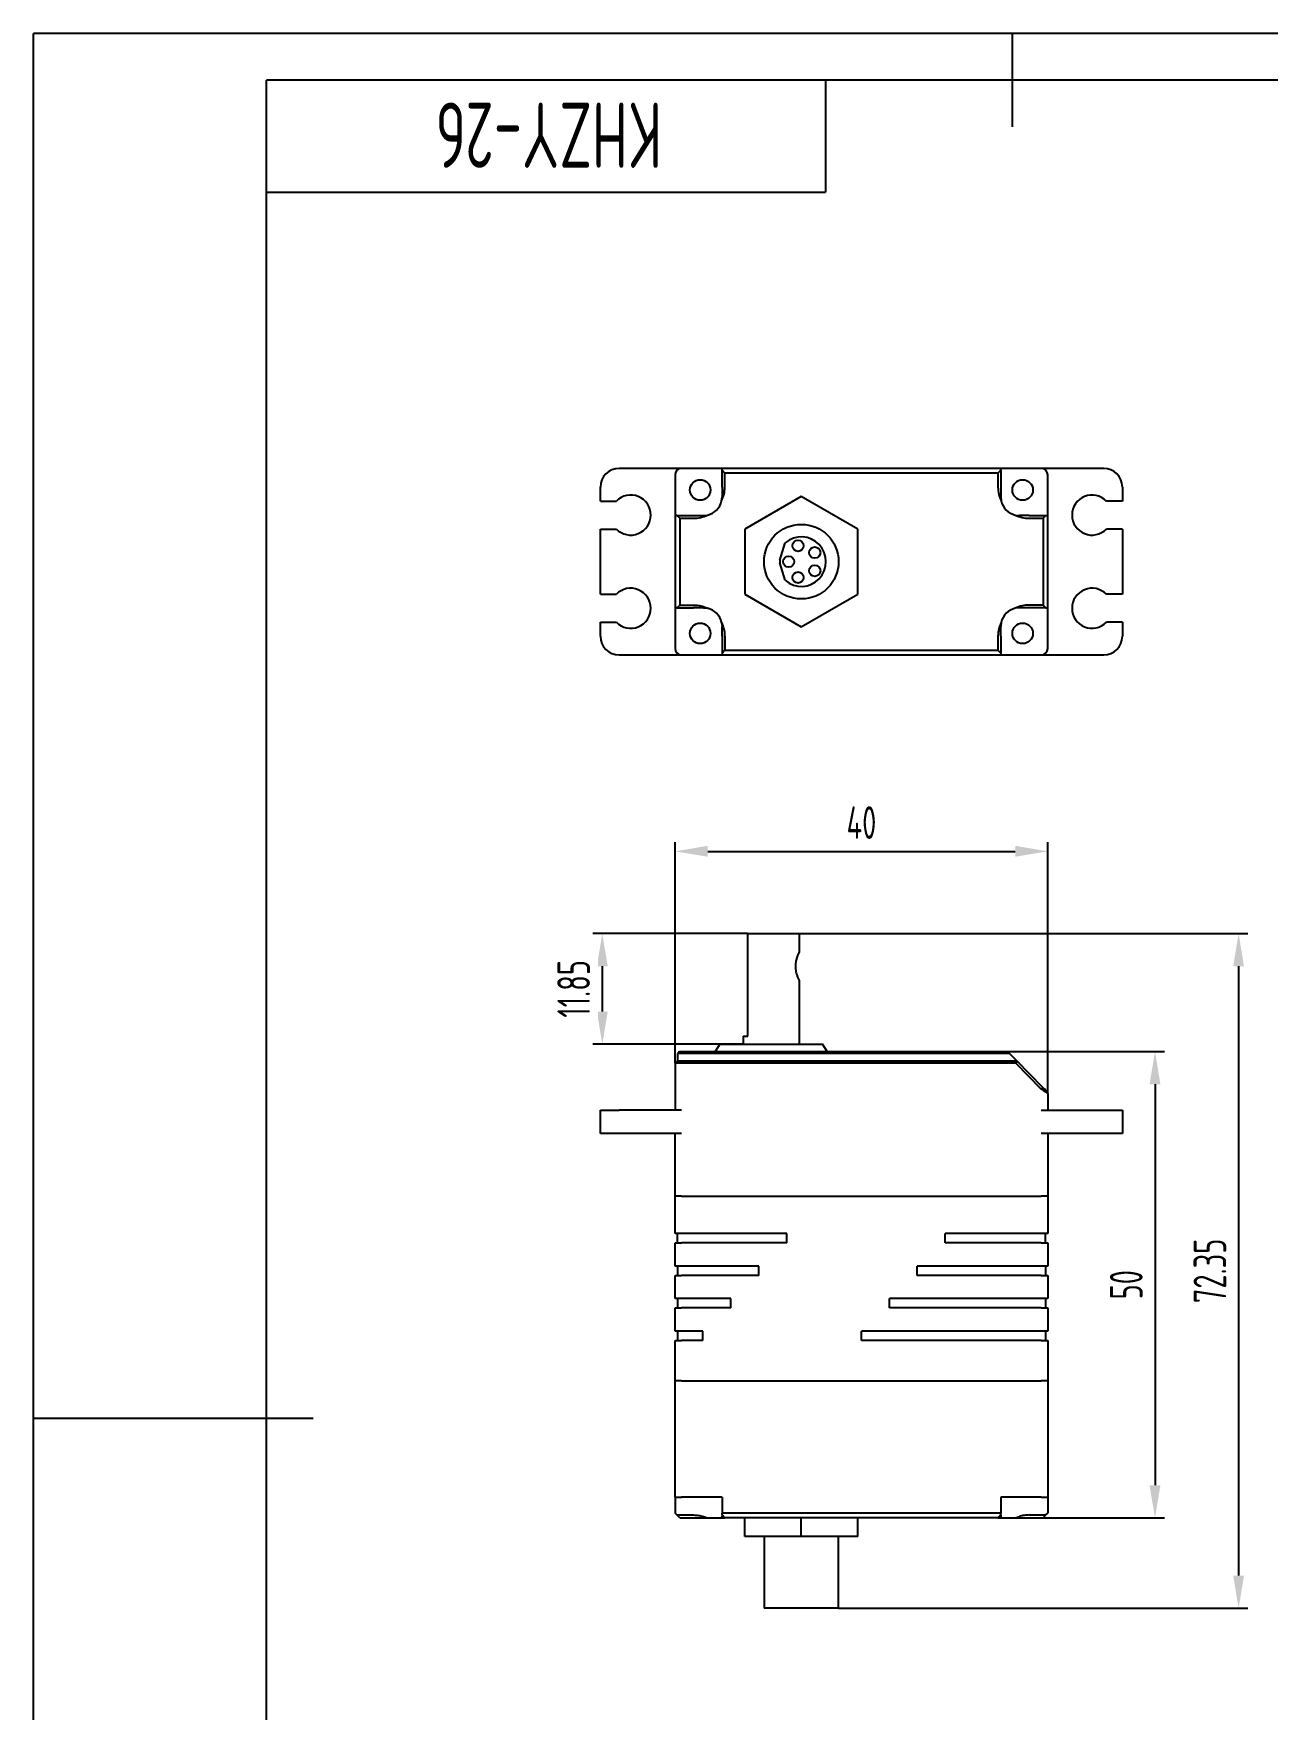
# Model space of a CAD drawing. Header units: inches. Extents: x -25 to 185, y -5 to 292.
# Drawn here: x -25 to 107.4, y 112.3 to 292 of the extents above; entities that cross this region are included whole.
import ezdxf
from ezdxf.enums import TextEntityAlignment as Align

# ---------------------------------------------------------------- set-up
doc = ezdxf.new("R2010")
doc.units = ezdxf.units.IN
doc.header["$MEASUREMENT"] = 0
for name, color, linetype in [('1轮廓实线层', 7, 'Continuous'), ('2细线层', 4, 'Continuous'), ('6文字层', 3, 'Continuous'), ('7标注层', 4, 'Continuous'), ('图框层', 7, 'Continuous')]:
    doc.layers.add(name, color=color, linetype=linetype)
doc.styles.add('PC_TEXTSTYLE', font='ISOCP.SHX', dxfattribs={"width": 0.707, "bigfont": 'GBCBIG.SHX'})
doc.dimstyles.new('GB_LINEAR', dxfattribs={"dimtxt": 3.5, "dimasz": 3.5, "dimexe": 1, "dimexo": 0, "dimgap": 1.5, "dimtad": 1, "dimdsep": 46, "dimtxsty": 'PC_TEXTSTYLE', "dimcen": 0, "dimclrd": 256, "dimclrt": 3, "dimadec": 0, "dimazin": 2, "dimtp": 0.1, "dimtm": 0.1, "dimtfac": 0.71, "dimtdec": 3, "dimtmove": 0, "dimatfit": 3, "dimfxl": 1, "dimtfill": 1, "dimarcsym": 0})

# ---------------------------------------------------------------- blocks, each defined once
blk = doc.blocks.new('ZwmFrameMain_A4^_^无分区图框^_^portrait')
at = {"layer": '1轮廓实线层'}
for p, q in [((80, 292), (80, 282)), ((0, 0), (0, 287)), ((180, 287), (0, 287)), ((-25, 143.5), (5, 143.5))]:
    blk.add_line(p, q, dxfattribs=at)
at = {"layer": '2细线层'}
for p in [(-25, -5), (185, 292)]:
    blk.add_line(p, (-25, 292), dxfattribs=at)
blk = doc.blocks.new('ZwmFrameMain_图样代号')
at = {"layer": '2细线层', "linetype": 'Continuous'}
for p in [(60, 0), (0, -12)]:
    blk.add_line(p, (60, -12), dxfattribs=at)
at = {"layer": '6文字层', "style": 'PC_TEXTSTYLE', "width": 2.827942}
blk.add_attdef('图样代号', text='', height=7, rotation=180, dxfattribs=at).set_placement((58.24, -2.4), (2.35, -2.4), align=Align.FIT)
blk = doc.blocks.new('*D38')
at = {"layer": '7标注层', "color": 0, "lineweight": -2}
for p, q in [((57.15, 195.46), (105.31, 195.46)), ((61.39, 123.11), (105.31, 123.11))]:
    blk.add_line(p, q, dxfattribs=at)
at = {"layer": '7标注层', "lineweight": -2}
blk.add_line((104.31, 191.96), (104.31, 126.61), dxfattribs=at)
at = {"layer": '7标注层'}
for points in [[(104.89, 191.96), (103.73, 191.96), (104.31, 195.46)], [(103.73, 126.61), (104.89, 126.61), (104.31, 123.11)]]:
    blk.add_solid(points, dxfattribs=at)
at = {"layer": 'Defpoints', "color": 0}
for p in [(57.15, 195.46), (61.39, 123.11), (104.31, 123.11)]:
    blk.add_point(p, dxfattribs=at)
at = {"layer": '7标注层', "color": 3, "insert": (101.23, 159.29), "char_height": 3.5, "attachment_point": 5, "rotation": 90, "style": 'PC_TEXTSTYLE', "bg_fill": 3, "box_fill_scale": 1.25, "bg_fill_color": 257, "bg_fill_transparency": 0}
blk.add_mtext('72.35', dxfattribs=at)
blk = doc.blocks.new('*D39')
at = {"layer": '7标注层', "color": 0, "lineweight": -2}
for p, q in [((43.84, 181.56), (43.84, 205.29)), ((83.84, 178.33), (83.84, 205.29))]:
    blk.add_line(p, q, dxfattribs=at)
at = {"layer": '7标注层', "lineweight": -2}
blk.add_line((47.34, 204.29), (80.34, 204.29), dxfattribs=at)
at = {"layer": '7标注层'}
for points in [[(47.34, 204.88), (47.34, 203.71), (43.84, 204.29)], [(80.34, 203.71), (80.34, 204.88), (83.84, 204.29)]]:
    blk.add_solid(points, dxfattribs=at)
at = {"layer": 'Defpoints', "color": 0}
for p in [(83.84, 204.29), (43.84, 181.56), (83.84, 178.33)]:
    blk.add_point(p, dxfattribs=at)
at = {"layer": '7标注层', "color": 3, "insert": (63.84, 207.37), "char_height": 3.5, "attachment_point": 5, "style": 'PC_TEXTSTYLE', "bg_fill": 3, "box_fill_scale": 1.25, "bg_fill_color": 257, "bg_fill_transparency": 0}
blk.add_mtext('40', dxfattribs=at)
blk = doc.blocks.new('*D41')
at = {"layer": '7标注层', "color": 0, "lineweight": -2}
for p, q in [((79.54, 182.81), (96.34, 182.81)), ((83.34, 132.81), (96.34, 132.81))]:
    blk.add_line(p, q, dxfattribs=at)
at = {"layer": '7标注层', "lineweight": -2}
blk.add_line((95.34, 179.31), (95.34, 136.31), dxfattribs=at)
at = {"layer": '7标注层'}
for points in [[(95.92, 179.31), (94.75, 179.31), (95.34, 182.81)], [(94.75, 136.31), (95.92, 136.31), (95.34, 132.81)]]:
    blk.add_solid(points, dxfattribs=at)
at = {"layer": 'Defpoints', "color": 0}
for p in [(79.54, 182.81), (83.34, 132.81), (95.34, 132.81)]:
    blk.add_point(p, dxfattribs=at)
at = {"layer": '7标注层', "color": 3, "insert": (92.26, 157.81), "char_height": 3.5, "attachment_point": 5, "rotation": 90, "style": 'PC_TEXTSTYLE', "bg_fill": 3, "box_fill_scale": 1.25, "bg_fill_color": 257, "bg_fill_transparency": 0}
blk.add_mtext('50', dxfattribs=at)
blk = doc.blocks.new('*D42')
at = {"layer": '7标注层', "color": 0, "lineweight": -2}
for p, q in [((51.65, 195.46), (35.03, 195.46)), ((51.15, 183.61), (35.03, 183.61))]:
    blk.add_line(p, q, dxfattribs=at)
at = {"layer": '7标注层', "lineweight": -2}
blk.add_line((36.03, 191.96), (36.03, 187.11), dxfattribs=at)
at = {"layer": '7标注层'}
for points in [[(36.62, 191.96), (35.45, 191.96), (36.03, 195.46)], [(35.45, 187.11), (36.62, 187.11), (36.03, 183.61)]]:
    blk.add_solid(points, dxfattribs=at)
at = {"layer": 'Defpoints', "color": 0}
for p in [(51.65, 195.46), (36.03, 183.61), (51.15, 183.61)]:
    blk.add_point(p, dxfattribs=at)
at = {"layer": '7标注层', "color": 3, "insert": (32.96, 189.54), "char_height": 3.5, "attachment_point": 5, "rotation": 90, "style": 'PC_TEXTSTYLE', "bg_fill": 3, "box_fill_scale": 1.25, "bg_fill_color": 257, "bg_fill_transparency": 0}
blk.add_mtext('11.85', dxfattribs=at)

msp = doc.modelspace()

# ---------------------------------------------------------------- linework, layer by layer
at = {"color": 7, "linetype": 'Continuous', "lineweight": 25}
for p, q in [((44.535, 245.358), (37.835, 245.358)), ((43.835, 244.658), (43.835, 240.308)), ((48.885, 245.358), (44.535, 245.358)), ((48.885, 245.158), (48.885, 245.358)), ((78.785, 245.358), (48.885, 245.358)), ((48.885, 245.158), (49.185, 244.858)), ((48.885, 243.358), (48.885, 245.158)), ((49.185, 243.358), (49.185, 244.858)), ((78.485, 244.858), (49.185, 244.858)), ((78.485, 244.858), (78.785, 245.158)), ((78.485, 244.858), (78.485, 243.358)), ((78.785, 245.158), (78.785, 245.358)), ((83.135, 245.358), (78.785, 245.358)), ((78.785, 245.158), (78.785, 243.358)), ((89.835, 245.358), (83.135, 245.358)), ((83.835, 240.308), (83.835, 244.658)), ((35.835, 241.858), (35.835, 243.358)), ((91.835, 243.358), (91.835, 241.858)), ((35.835, 241.858), (37.545, 241.858)), ((48.837, 241.87), (48.885, 242.308)), ((57.385, 242.344), (51.335, 238.851)), ((63.435, 238.851), (57.385, 242.344)), ((78.785, 242.308), (78.834, 241.87)), ((91.835, 241.858), (90.126, 241.858)), ((43.835, 240.308), (43.835, 230.408)), ((44.035, 240.308), (43.835, 240.308)), ((44.335, 240.008), (44.035, 240.308)), ((44.035, 240.308), (45.835, 240.308)), ((44.335, 240.008), (44.335, 230.708)), ((44.335, 240.008), (45.835, 240.008)), ((46.885, 240.308), (47.323, 240.357)), ((80.348, 240.357), (80.785, 240.308)), ((81.835, 240.308), (83.635, 240.308)), ((81.835, 240.008), (83.335, 240.008)), ((83.635, 240.308), (83.335, 240.008)), ((83.335, 240.008), (83.335, 230.708)), ((83.635, 240.308), (83.835, 240.308)), ((83.835, 230.408), (83.835, 240.308)), ((35.835, 231.858), (35.835, 238.858)), ((35.835, 238.858), (37.545, 238.858)), ((51.335, 238.851), (51.335, 231.865)), ((55.094, 235.501), (55.648, 237.359)), ((63.435, 231.865), (63.435, 238.851)), ((91.835, 238.858), (90.126, 238.858)), ((91.835, 238.858), (91.835, 231.858)), ((55.648, 233.357), (55.094, 235.215)), ((35.835, 231.858), (37.545, 231.858)), ((44.035, 230.408), (43.835, 230.408)), ((43.835, 230.408), (43.835, 226.058)), ((44.035, 230.408), (44.335, 230.708)), ((44.035, 230.408), (45.835, 230.408)), ((44.335, 230.708), (45.835, 230.708)), ((46.885, 230.408), (47.323, 230.36)), ((51.335, 231.865), (57.385, 228.372)), ((57.385, 228.372), (63.435, 231.865)), ((80.785, 230.408), (80.348, 230.36)), ((83.335, 230.708), (81.835, 230.708)), ((83.635, 230.408), (81.835, 230.408)), ((83.335, 230.708), (83.635, 230.408)), ((83.635, 230.408), (83.835, 230.408)), ((83.835, 226.058), (83.835, 230.408)), ((91.835, 231.858), (90.126, 231.858)), ((35.835, 227.358), (35.835, 228.858)), ((35.835, 228.858), (37.545, 228.858)), ((48.837, 228.846), (48.885, 228.408)), ((78.834, 228.846), (78.785, 228.408)), ((91.835, 228.858), (90.126, 228.858)), ((91.835, 228.858), (91.835, 227.358)), ((48.885, 227.358), (48.885, 225.558)), ((49.185, 227.358), (49.185, 225.858)), ((78.485, 227.358), (78.485, 225.858)), ((78.785, 227.358), (78.785, 225.558)), ((37.835, 225.358), (44.535, 225.358)), ((44.535, 225.358), (48.885, 225.358)), ((49.185, 225.858), (48.885, 225.558)), ((48.885, 225.558), (48.885, 225.358)), ((48.885, 225.358), (78.785, 225.358)), ((49.185, 225.858), (78.485, 225.858)), ((78.785, 225.558), (78.485, 225.858)), ((78.785, 225.558), (78.785, 225.358)), ((78.785, 225.358), (83.135, 225.358)), ((83.135, 225.358), (89.835, 225.358)), ((51.65, 184.464), (51.65, 195.464)), ((51.65, 195.464), (57.15, 195.464)), ((57.15, 195.464), (57.15, 193.464)), ((57.15, 190.464), (57.15, 183.614)), ((48.66, 183.614), (48.16, 182.814)), ((48.66, 183.614), (54.16, 183.614)), ((51.15, 184.464), (51.15, 183.614)), ((51.15, 184.464), (51.65, 184.464)), ((54.16, 183.614), (59.66, 183.614)), ((60.16, 182.814), (59.66, 183.614)), ((44.085, 181.814), (43.835, 181.564)), ((43.835, 181.564), (43.835, 176.514)), ((44.535, 181.564), (43.835, 181.564)), ((44.085, 181.814), (44.535, 181.814)), ((44.321, 182.814), (44.121, 182.614)), ((53.521, 182.614), (44.121, 182.614)), ((44.121, 181.814), (44.121, 182.614)), ((44.321, 182.814), (53.521, 182.814)), ((44.535, 181.814), (80.516, 181.814)), ((80.411, 181.564), (44.535, 181.564)), ((53.521, 182.814), (79.536, 182.814)), ((79.732, 182.614), (53.521, 182.614)), ((79.536, 182.814), (79.732, 182.614)), ((79.732, 182.614), (80.516, 181.814)), ((80.516, 181.814), (80.411, 181.564)), ((83.135, 178.786), (80.411, 181.564)), ((83.314, 178.961), (80.516, 181.814)), ((83.135, 178.785), (83.314, 178.961)), ((83.835, 178.326), (83.764, 178.502)), ((83.835, 178.326), (83.835, 177.014)), ((35.835, 174.014), (35.835, 176.514)), ((35.835, 176.514), (37.835, 176.514)), ((44.535, 176.514), (37.835, 176.514)), ((83.135, 176.514), (89.835, 176.514)), ((83.835, 177.014), (83.835, 176.514)), ((89.835, 176.514), (91.835, 176.514)), ((91.835, 176.514), (91.835, 174.014)), ((37.835, 174.014), (35.835, 174.014)), ((44.535, 174.014), (37.835, 174.014)), ((43.835, 167.314), (43.835, 174.014)), ((89.835, 174.014), (83.135, 174.014)), ((83.835, 174.014), (83.835, 167.314)), ((91.835, 174.014), (89.835, 174.014)), ((43.835, 163.314), (43.835, 167.314)), ((44.535, 167.314), (43.835, 167.314)), ((44.535, 167.314), (83.135, 167.314)), ((83.835, 167.314), (83.135, 167.314)), ((83.835, 167.314), (83.835, 163.314)), ((44.535, 163.314), (43.835, 163.314)), ((43.835, 159.814), (43.835, 162.314)), ((43.835, 162.314), (44.535, 162.314)), ((44.085, 162.314), (44.085, 163.314)), ((55.835, 163.314), (44.535, 163.314)), ((55.835, 162.314), (44.535, 162.314)), ((55.835, 162.314), (55.835, 163.314)), ((83.135, 163.314), (72.835, 163.314)), ((72.835, 162.314), (72.835, 163.314)), ((83.135, 162.314), (72.835, 162.314)), ((83.835, 163.314), (83.135, 163.314)), ((83.135, 162.314), (83.835, 162.314)), ((83.585, 162.314), (83.585, 163.314)), ((83.835, 162.314), (83.835, 159.814)), ((44.535, 159.814), (43.835, 159.814)), ((43.835, 156.314), (43.835, 158.814)), ((43.835, 158.814), (44.535, 158.814)), ((44.085, 159.814), (44.085, 158.814)), ((52.835, 159.814), (44.535, 159.814)), ((52.835, 158.814), (44.535, 158.814)), ((52.835, 158.814), (52.835, 159.814)), ((83.135, 159.814), (69.835, 159.814)), ((69.835, 158.814), (69.835, 159.814)), ((83.135, 158.814), (69.835, 158.814)), ((83.835, 159.814), (83.135, 159.814)), ((83.135, 158.814), (83.835, 158.814)), ((83.585, 159.814), (83.585, 158.814)), ((83.835, 158.814), (83.835, 156.314)), ((44.535, 156.314), (43.835, 156.314)), ((43.835, 152.814), (43.835, 155.314)), ((43.835, 155.314), (44.535, 155.314)), ((44.085, 156.314), (44.085, 155.314)), ((49.835, 156.314), (44.535, 156.314)), ((49.835, 155.314), (44.535, 155.314)), ((49.835, 155.314), (49.835, 156.314)), ((83.135, 156.314), (66.835, 156.314)), ((66.835, 155.314), (66.835, 156.314)), ((83.135, 155.314), (66.835, 155.314)), ((83.835, 156.314), (83.135, 156.314)), ((83.135, 155.314), (83.835, 155.314)), ((83.585, 156.314), (83.585, 155.314)), ((83.835, 155.314), (83.835, 152.814)), ((44.535, 152.814), (43.835, 152.814)), ((44.085, 152.814), (44.085, 151.814)), ((46.835, 152.814), (44.535, 152.814)), ((46.835, 151.814), (46.835, 152.814)), ((83.135, 152.814), (63.835, 152.814)), ((63.835, 151.814), (63.835, 152.814)), ((83.835, 152.814), (83.135, 152.814)), ((83.585, 152.814), (83.585, 151.814)), ((43.835, 147.514), (43.835, 151.814)), ((43.835, 151.814), (44.535, 151.814)), ((46.835, 151.814), (44.535, 151.814)), ((83.135, 151.814), (63.835, 151.814)), ((83.135, 151.814), (83.835, 151.814)), ((83.835, 151.814), (83.835, 147.514)), ((43.835, 135.014), (43.835, 147.514)), ((44.535, 147.514), (43.835, 147.514)), ((44.535, 147.514), (83.135, 147.514)), ((83.835, 147.514), (83.135, 147.514)), ((83.835, 147.514), (83.835, 135.014)), ((43.835, 135.014), (44.535, 135.014)), ((43.835, 135.014), (43.835, 133.314)), ((48.885, 135.014), (44.535, 135.014)), ((48.885, 135.014), (48.885, 133.314)), ((83.135, 135.014), (78.785, 135.014)), ((78.785, 135.014), (78.785, 133.314)), ((83.135, 135.014), (83.835, 135.014)), ((83.835, 135.014), (83.835, 133.314)), ((44.035, 133.114), (43.835, 133.314)), ((44.035, 133.114), (45.835, 133.114)), ((44.335, 132.814), (44.035, 133.114)), ((48.885, 133.114), (48.885, 133.314)), ((78.785, 133.314), (48.885, 133.314)), ((48.885, 133.114), (49.185, 132.814)), ((78.485, 132.814), (78.785, 133.114)), ((78.785, 133.114), (78.785, 133.314)), ((81.835, 133.114), (83.635, 133.114)), ((83.635, 133.114), (83.335, 132.814)), ((83.635, 133.114), (83.835, 133.314)), ((44.335, 132.814), (45.835, 132.814)), ((46.885, 132.939), (47.323, 132.814)), ((47.323, 132.814), (48.837, 132.814)), ((48.837, 132.814), (48.885, 132.939)), ((78.485, 132.814), (49.185, 132.814)), ((51.335, 130.814), (51.335, 132.814)), ((57.385, 130.814), (57.385, 132.814)), ((63.435, 130.814), (63.435, 132.814)), ((78.785, 132.939), (78.834, 132.814)), ((78.834, 132.814), (80.348, 132.814)), ((80.348, 132.814), (80.785, 132.939)), ((81.835, 132.814), (83.335, 132.814)), ((57.385, 130.814), (51.335, 130.814)), ((53.385, 130.814), (53.385, 123.114)), ((63.435, 130.814), (57.385, 130.814)), ((61.385, 123.114), (61.385, 130.814)), ((61.385, 123.114), (53.385, 123.114))]:
    msp.add_line(p, q, dxfattribs=at)
for centre, radius in [((46.535, 243.047), 1.1), ((81.135, 243.047), 1.1), ((57.385, 235.358), 4), ((57.035, 237.058), 0.6), ((56.035, 235.358), 0.6), ((58.835, 236.333), 0.6), ((57.035, 233.658), 0.6), ((58.835, 234.383), 0.6), ((46.535, 227.669), 1.1), ((81.135, 227.669), 1.1)]:
    msp.add_circle(centre, radius, dxfattribs=at)
for centre, radius, start, end in [((37.835, 243.358), 2, 90, 180), ((44.535, 244.658), 0.7, 90, 180), ((83.135, 244.658), 0.7, 0, 90), ((89.835, 243.358), 2, 360, 90), ((39.085, 240.358), 2.15, 224.24072, 135.75928), ((46.885, 242.308), 2, 282.64569, 347.35426), ((80.785, 242.308), 2, 192.64569, 257.35426), ((88.585, 240.358), 2.15, 44.24072, 180), ((88.585, 240.358), 2.15, 180, 315.75928), ((57.385, 235.358), 2.65, 229.0427, 130.9573), ((55.573, 235.358), 0.5, 163.38411, 196.61589), ((39.085, 230.358), 2.15, 224.24072, 135.75928), ((88.585, 230.358), 2.15, 44.24072, 180), ((46.885, 228.408), 2, 12.64504, 77.35491), ((80.785, 228.408), 2, 102.64569, 167.35426), ((88.585, 230.358), 2.15, 180, 315.75928), ((45.836, 227.358), 3.35, 359.99833, 26.3672), ((37.835, 227.358), 2, 180, 270), ((89.835, 227.358), 2, 270, 0), ((44.535, 226.058), 0.7, 180, 270), ((83.135, 226.058), 0.7, 270, 0)]:
    msp.add_arc(centre, radius, start, end, dxfattribs=at)
for points, knots in [([(48.837, 241.87), (48.938, 242.108), (49.14, 242.584), (49.17, 243.1), (49.185, 243.358)], [0, 0, 0, 0, 0.5000004, 1, 1, 1, 1]), ([(48.885, 243.358), (48.885, 243.18), (48.885, 242.823), (48.885, 242.48), (48.885, 242.308)], [0, 0, 0, 0, 0.4999997, 1, 1, 1, 1]), ([(78.485, 243.358), (78.5, 243.1), (78.531, 242.584), (78.733, 242.108), (78.834, 241.87)], [0, 0, 0, 0, 0.4999996, 1, 1, 1, 1]), ([(78.785, 243.358), (78.785, 243.185), (78.785, 242.828), (78.785, 242.484), (78.785, 242.308)], [0, 0, 0, 0, 0.4864693, 1, 1, 1, 1]), ([(45.835, 240.008), (46.093, 240.023), (46.61, 240.053), (47.085, 240.256), (47.323, 240.357)], [0, 0, 0, 0, 0.4999996, 1, 1, 1, 1]), ([(45.835, 240.308), (46.009, 240.308), (46.366, 240.308), (46.709, 240.308), (46.885, 240.308)], [0, 0, 0, 0, 0.4864693, 1, 1, 1, 1]), ([(80.348, 240.357), (80.585, 240.256), (81.061, 240.053), (81.577, 240.023), (81.835, 240.008)], [0, 0, 0, 0, 0.5000004, 1, 1, 1, 1]), ([(81.835, 240.308), (81.657, 240.308), (81.3, 240.308), (80.957, 240.308), (80.785, 240.308)], [0, 0, 0, 0, 0.4999997, 1, 1, 1, 1]), ([(45.835, 230.708), (46.093, 230.693), (46.61, 230.663), (47.085, 230.461), (47.323, 230.36)], [0, 0, 0, 0, 0.4999995, 1, 1, 1, 1]), ([(46.885, 230.408), (46.693, 230.408), (46.35, 230.408), (45.993, 230.408), (45.835, 230.408)], [0, 0, 0, 0, 0.559105, 1, 1, 1, 1]), ([(81.835, 230.708), (81.577, 230.693), (81.061, 230.663), (80.585, 230.461), (80.348, 230.36)], [0, 0, 0, 0, 0.4999996, 1, 1, 1, 1]), ([(81.835, 230.408), (81.662, 230.408), (81.305, 230.408), (80.962, 230.408), (80.785, 230.408)], [0, 0, 0, 0, 0.4864693, 1, 1, 1, 1]), ([(48.885, 227.358), (48.885, 227.532), (48.885, 227.889), (48.885, 228.232), (48.885, 228.408)], [0, 0, 0, 0, 0.4864603, 1, 1, 1, 1]), ([(78.834, 228.846), (78.733, 228.608), (78.531, 228.132), (78.5, 227.616), (78.485, 227.358)], [0, 0, 0, 0, 0.5000004, 1, 1, 1, 1]), ([(78.785, 227.358), (78.785, 227.537), (78.785, 227.894), (78.785, 228.237), (78.785, 228.408)], [0, 0, 0, 0, 0.4999997, 1, 1, 1, 1]), ([(57.15, 193.464), (57.148, 193.459), (57.142, 193.447), (57.083, 193.327), (56.992, 193.125), (56.888, 192.836), (56.814, 192.58), (56.759, 192.26), (56.752, 192.06), (56.748, 191.964)], [0, 0, 0, 0, 0.1216652, 0.2501359, 0.499732, 0.5785154, 0.7497525, 0.8798156, 1, 1, 1, 1]), ([(56.748, 191.964), (56.752, 191.868), (56.759, 191.668), (56.808, 191.383), (56.864, 191.176), (56.915, 191.019), (56.992, 190.803), (57.083, 190.601), (57.142, 190.481), (57.148, 190.47), (57.15, 190.464)], [0, 0, 0, 0, 0.1202819, 0.2504938, 0.3758014, 0.4218101, 0.5011134, 0.7500098, 0.8783951, 1, 1, 1, 1]), ([(83.835, 178.326), (83.833, 178.328), (83.827, 178.331), (83.783, 178.361), (83.711, 178.409), (83.583, 178.492), (83.388, 178.62), (83.219, 178.73), (83.135, 178.786)], [0, 0, 0, 0, 0.1136413, 0.2338844, 0.362538, 0.5010815, 0.750662, 1, 1, 1, 1]), ([(83.764, 178.502), (83.762, 178.503), (83.76, 178.506), (83.737, 178.529), (83.701, 178.566), (83.626, 178.642), (83.496, 178.775), (83.377, 178.896), (83.314, 178.961)], [0, 0, 0, 0, 0.09317521, 0.18555298, 0.2948475, 0.41087272, 0.68626755, 1, 1, 1, 1]), ([(45.835, 133.114), (46.009, 133.106), (46.366, 133.09), (46.709, 132.99), (46.885, 132.939)], [0, 0, 0, 0, 0.4864693, 1, 1, 1, 1]), ([(48.885, 133.114), (48.885, 133.106), (48.885, 133.089), (48.885, 132.989), (48.885, 132.939)], [0, 0, 0, 0, 0.4999997, 1, 1, 1, 1]), ([(78.785, 133.114), (78.785, 133.106), (78.785, 133.09), (78.785, 132.99), (78.785, 132.939)], [0, 0, 0, 0, 0.4864693, 1, 1, 1, 1]), ([(81.835, 133.114), (81.657, 133.106), (81.3, 133.089), (80.957, 132.989), (80.785, 132.939)], [0, 0, 0, 0, 0.4999997, 1, 1, 1, 1]), ([(45.835, 132.814), (46.093, 132.814), (46.61, 132.814), (47.085, 132.814), (47.323, 132.814)], [0, 0, 0, 0, 0.4999996, 1, 1, 1, 1]), ([(48.837, 132.814), (48.938, 132.814), (49.14, 132.814), (49.17, 132.814), (49.185, 132.814)], [0, 0, 0, 0, 0.5000004, 1, 1, 1, 1]), ([(78.485, 132.814), (78.5, 132.814), (78.531, 132.814), (78.733, 132.814), (78.834, 132.814)], [0, 0, 0, 0, 0.4999996, 1, 1, 1, 1]), ([(80.348, 132.814), (80.585, 132.814), (81.061, 132.814), (81.577, 132.814), (81.835, 132.814)], [0, 0, 0, 0, 0.5000004, 1, 1, 1, 1])]:
    msp.add_open_spline(points, degree=3, knots=knots, dxfattribs=at)

# ---------------------------------------------------------------- block references
at = {"layer": '图框层'}
msp.add_blockref('ZwmFrameMain_A4^_^无分区图框^_^portrait', (0, 0), dxfattribs=at)
ref = msp.add_blockref('ZwmFrameMain_图样代号', (0, 287), dxfattribs=at)
ref.add_attrib('图样代号', 'KHZY-26', dxfattribs={"layer": '6文字层', "height": 7, "rotation": 180, "style": 'PC_TEXTSTYLE', "width": 0.707}).set_placement((30.293, 284.597), align=Align.CENTER)

# ---------------------------------------------------------------- next in the draw order: dimensions: what is measured, and where the dimension line sits
at = {"layer": '7标注层'}
dim = msp.add_linear_dim(base=(104.31, 123.114), p1=(57.15, 195.464), p2=(61.385, 123.114), angle=90, dimstyle='GB_LINEAR', override={"dimscale": 1, "dimgap": 1.5, "dimtad": 1, "dimjust": 0, "dimdec": 2, "dimlfac": 1, "dimse1": 0, "dimse2": 0, "dimsd1": 0, "dimsd2": 0, "dimclrd": 256, "dimclre": 0, "dimtofl": 1, "dimtvp": 0.1}, dxfattribs=at)
dim.commit()
dim.dimension.update_dxf_attribs({"geometry": '*D38', "text_midpoint": (101.235, 159.289)})

# ---------------------------------------------------------------- next in the draw order: dimensions: what is measured, and where the dimension line sits
dim = msp.add_linear_dim(base=(83.835, 204.292), p1=(43.835, 181.564), p2=(83.835, 178.326), dimstyle='GB_LINEAR', override={"dimscale": 1, "dimgap": 1.5, "dimtad": 1, "dimjust": 0, "dimdec": 2, "dimlfac": 1, "dimse1": 0, "dimse2": 0, "dimsd1": 0, "dimsd2": 0, "dimclrd": 256, "dimclre": 0, "dimtofl": 1, "dimtvp": 0.1}, dxfattribs=at)
dim.commit()
dim.dimension.update_dxf_attribs({"geometry": '*D39', "text_midpoint": (63.835, 207.369)})

# ---------------------------------------------------------------- next in the draw order: dimensions: what is measured, and where the dimension line sits
for base, p1, p2, picture, middle in [((36.033, 183.614), (51.65, 195.464), (51.15, 183.614), '*D42', (32.958, 189.539)), ((95.335, 132.814), (79.536, 182.814), (83.335, 132.814), '*D41', (92.259, 157.814))]:
    dim = msp.add_linear_dim(base=base, p1=p1, p2=p2, angle=90, dimstyle='GB_LINEAR', override={"dimscale": 1, "dimgap": 1.5, "dimtad": 1, "dimjust": 0, "dimdec": 2, "dimlfac": 1, "dimse1": 0, "dimse2": 0, "dimsd1": 0, "dimsd2": 0, "dimclrd": 256, "dimclre": 0, "dimtofl": 1, "dimtvp": 0.1}, dxfattribs=at)
    dim.commit()
    dim.dimension.update_dxf_attribs({"geometry": picture, "text_midpoint": middle})

doc.saveas('drawing.dxf')
